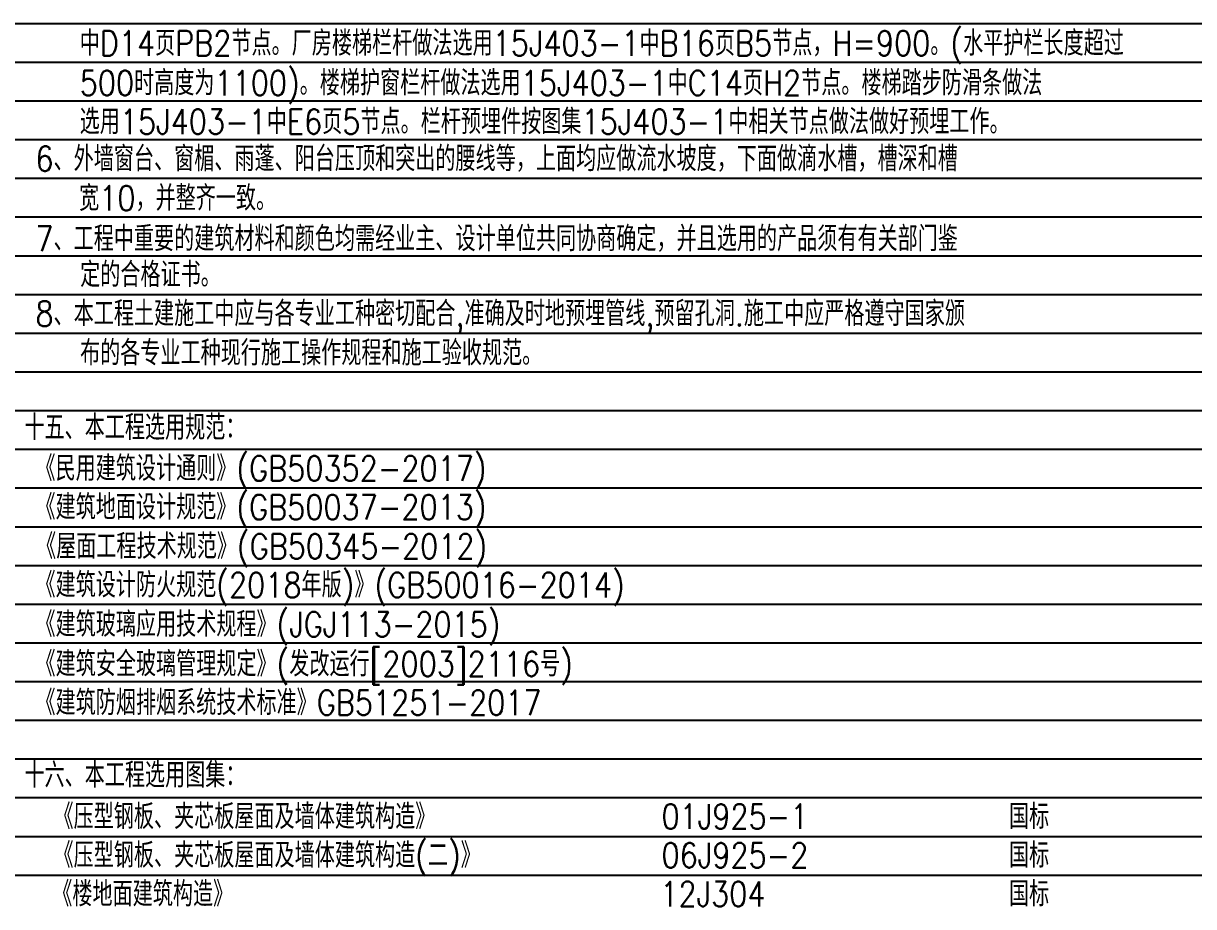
# Model space of a CAD drawing. Extents: x 4267484 to 4395158, y -674551 to -235742.
# Drawn here: x 4355117 to 4376277, y -348154 to -332184 of the extents above; entities that cross this region are included whole.
import ezdxf

# ---------------------------------------------------------------- set-up
doc = ezdxf.new("R2010")
doc.units = 0
doc.header["$LTSCALE"] = 1000
doc.header["$MEASUREMENT"] = 0
doc.layers.get('0').update_dxf_attribs({"linetype": 'CONTINUOUS'})
doc.layers.add('图层线', color=8, linetype='CONTINUOUS')
doc.styles.add('HZ1', font='txt.shx', dxfattribs={"bigfont": 'hzdx.shx'})

msp = doc.modelspace()

# ---------------------------------------------------------------- linework, layer by layer
at = {"layer": '图层线'}
for p, q in [((4303557.7, -332183.9), (4384157.7, -332183.9)), ((4303557.7, -332883.9), (4384157.7, -332883.9)), ((4303557.7, -333583.9), (4384157.7, -333583.9)), ((4303557.7, -334283.9), (4384157.7, -334283.9)), ((4303557.7, -334983.9), (4384157.7, -334983.9)), ((4303557.7, -335683.9), (4384157.7, -335683.9)), ((4303557.7, -336383.9), (4384157.7, -336383.9)), ((4303557.7, -337083.9), (4384157.7, -337083.9)), ((4303557.7, -337783.9), (4384157.7, -337783.9)), ((4303557.7, -338483.9), (4384157.7, -338483.9)), ((4303557.7, -339183.9), (4384157.7, -339183.9)), ((4303557.7, -339883.9), (4384157.7, -339883.9)), ((4303557.7, -340583.9), (4384157.7, -340583.9)), ((4303557.7, -341283.9), (4384157.7, -341283.9)), ((4303557.7, -341983.9), (4384157.7, -341983.9)), ((4303557.7, -342683.9), (4384157.7, -342683.9)), ((4303557.7, -343383.9), (4384157.7, -343383.9)), ((4303557.7, -344083.9), (4384157.7, -344083.9)), ((4303557.7, -344783.9), (4384157.7, -344783.9)), ((4303557.7, -345483.9), (4384157.7, -345483.9)), ((4303557.7, -346183.9), (4384157.7, -346183.9)), ((4303557.7, -346883.9), (4384157.7, -346883.9)), ((4303557.7, -347583.9), (4384157.7, -347583.9))]:
    msp.add_line(p, q, dxfattribs=at)

# ---------------------------------------------------------------- texts
at = {"color": 4, "style": 'HZ1', "width": 0.85}
for s, p in [('中D14页PB2节点。厂房楼梯栏杆做法选用15J403-1中B16页B5节点，H=900。(水平护栏长度超过', (4356135, -332767.5)), ('500时高度为1100)。楼梯护窗栏杆做法选用15J403-1中C14页H2节点。楼梯踏步防滑条做法', (4356135, -333485.9)), ('选用15J403-1中E6页5节点。栏杆预埋件按图集15J403-1中相关节点做法做好预埋工作。', (4356135, -334185.9)), ('6、外墙窗台、窗楣、雨蓬、阳台压顶和突出的腰线等，上面均应做流水坡度，下面做滴水槽，槽深和槽', (4355334.8, -334856.3)), ('宽10，并整齐一致。', (4356124.1, -335569.4)), ('7、工程中重要的建筑材料和颜色均需经业主、设计单位共同协商确定，并且选用的产品须有有关部门鉴', (4355334.8, -336302.3)), ('定的合格证书。', (4356143.5, -336952.4)), ('8、本工程土建施工中应与各专业工种密切配合,准确及时地预埋管线,预留孔洞.施工中应严格遵守国家颁', (4355334.8, -337657.5)), ('布的各专业工种现行施工操作规程和施工验收规范。', (4356141.5, -338368.4)), ('《民用建筑设计通则》(GB50352-2017)', (4355334.8, -340455.5)), ('《建筑地面设计规范》(GB50037-2013)', (4355334.8, -341155.5)), ('《屋面工程技术规范》(GB50345-2012)', (4355345.6, -341865.2)), ('《建筑设计防火规范(2018年版)》(GB50016-2014)', (4355334.8, -342563.3)), ('《建筑玻璃应用技术规程》(JGJ113-2015)', (4355334.8, -343275.3)), ('《建筑安全玻璃管理规定》(发改运行[2003]2116号)', (4355334.8, -343991.4)), ('《建筑防烟排烟系统技术标准》GB51251-2017', (4355334.8, -344691.4)), ('《压型钢板、夹芯板屋面及墙体建筑构造》', (4355661.3, -346750.5)), ('01J925-1', (4366656.1, -346750.5)), ('国标', (4372938.2, -346750.5)), ('《压型钢板、夹芯板屋面及墙体建筑构造(二)》', (4355661.3, -347450.5)), ('06J925-2', (4366656.1, -347450.5)), ('国标', (4372938.2, -347450.5)), ('《楼地面建筑构造》', (4355639.2, -348150.5)), ('国标', (4372938.2, -348150.5)), ('12J304', (4366634, -348150.5))]:
    msp.add_text(s, height=450, dxfattribs=at).set_placement(p)
at = {"color": 6, "style": 'HZ1', "width": 0.85}
for s, p in [('十五、本工程选用规范：', (4355134.8, -339714.9)), ('十六、本工程选用图集：', (4355134.8, -346000.5))]:
    msp.add_text(s, height=450, dxfattribs=at).set_placement(p)

doc.saveas('drawing.dxf')
